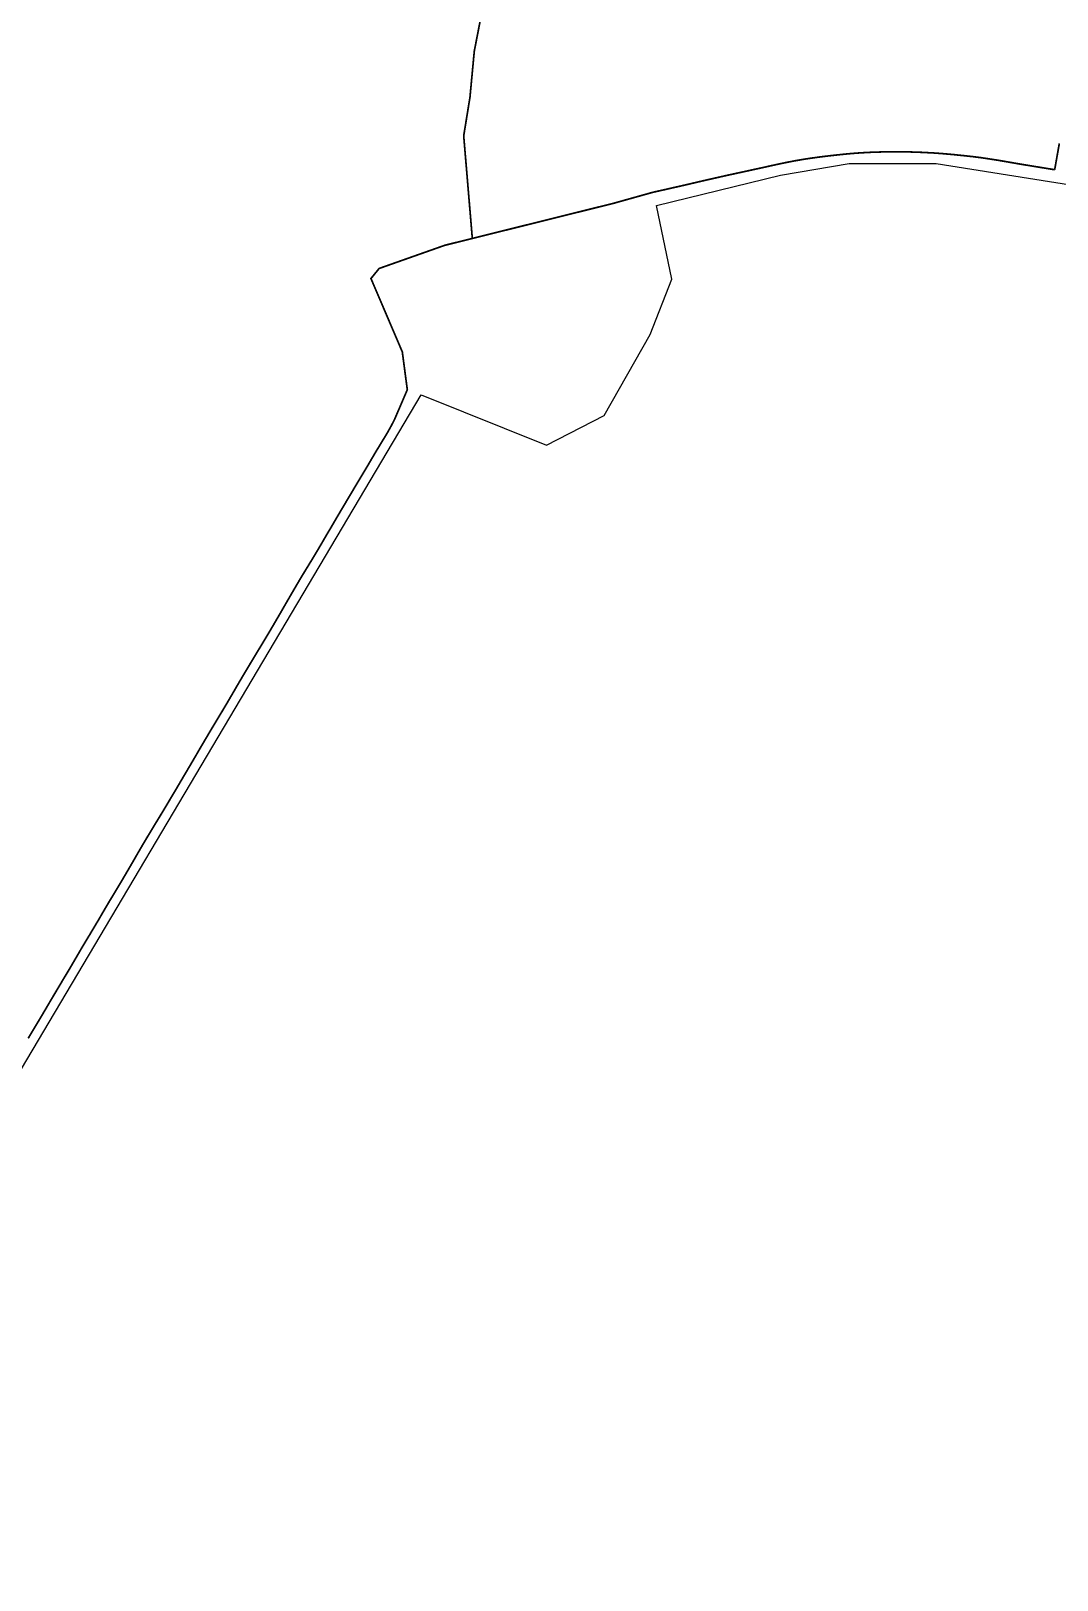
# Model space of a CAD drawing. Header units: metres. Extents: x 441395 to 476894, y 2561381 to 2578972.
# Drawn here: x 447334 to 449121, y 2565267 to 2567965 of the extents above; entities that cross this region are included whole.
import ezdxf

# ---------------------------------------------------------------- set-up
doc = ezdxf.new("R2010")
doc.units = ezdxf.units.M
doc.header["$LTSCALE"] = 8
doc.layers.add('A_BUILT_2006', color=252, linetype='Continuous')
doc.layers.add('A_MAIN_PIPE', color=5, linetype='Continuous')

msp = doc.modelspace()

# ---------------------------------------------------------------- linework, layer by layer
at = {"layer": 'A_BUILT_2006', "color": 252}
msp.add_lwpolyline([(446551.4, 2564695.1), (447061.6, 2565726.9), (448013.4, 2567331.6), (448231.6, 2567243.7), (448332.3, 2567295.5), (448412.2, 2567436.6), (448449.9, 2567533.1), (448423.2, 2567661.3), (448638.9, 2567714.4), (448758.5, 2567734.5), (448909.9, 2567734.5), (449242.5, 2567681.7)], dxfattribs=at)
at = {"layer": 'A_MAIN_PIPE', "color": 5, "const_width": 3}
for points in [[(448139.3, 2568101.9), (448105.9, 2567930), (448098.4, 2567849.9), (448087.5, 2567782.7), (448102.5, 2567604)], [(449116.5, 2567723.7), (449108.5, 2567725), (449099.7, 2567726.4), (449092.4, 2567727.6), (449084.4, 2567728.9), (449076.5, 2567730.2), (449068.5, 2567731.5), (449060.4, 2567732.8), (449045.9, 2567735.3), (449031, 2567737.9), (449016.4, 2567740.4), (449005.8, 2567742), (448998.8, 2567743.1), (448987.2, 2567744.8), (448973, 2567746.6), (448966.2, 2567747.3), (448959.2, 2567748.1), (448952.3, 2567748.8), (448945.4, 2567749.5), (448938.5, 2567750.2), (448931.6, 2567750.8), (448924.7, 2567751.4), (448921.2, 2567751.7), (448911, 2567752.5), (448903.1, 2567753), (448897.2, 2567753.3), (448890.3, 2567753.7), (448883, 2567754), (448876.5, 2567754.3), (448868.3, 2567754.5), (448862.7, 2567754.7), (448855.8, 2567754.8), (448850.5, 2567754.9), (448842, 2567755), (448834.3, 2567755), (448828.3, 2567754.9), (448821.4, 2567754.8), (448814.5, 2567754.6), (448795.9, 2567754), (448781.2, 2567753.2), (448769.2, 2567752.4), (448751.9, 2567750.9), (448731.3, 2567748.7), (448722.5, 2567747.7), (448707.8, 2567745.9), (448693.2, 2567743.9), (448681.1, 2567742.1), (448664.2, 2567739.2), (448649.7, 2567736.4), (448635.3, 2567733.4), (448620.8, 2567730.2), (448608.8, 2567727.5), (448596.7, 2567724.9), (448585.3, 2567722.4), (448572.6, 2567719.6), (448560.5, 2567717), (448544.4, 2567713.5), (448536.5, 2567711.7), (448524.6, 2567709), (448512.2, 2567706.2), (448500.5, 2567703.5), (448488.5, 2567700.7), (448475.4, 2567697.6), (448464.5, 2567695.1), (448452.4, 2567692.4), (448440.4, 2567689.6), (448433.5, 2567688.1), (448416.3, 2567684.2), (448348.1, 2567665.1), (448054.4, 2567592), (447940.3, 2567551.7), (447926, 2567534.2), (447980.6, 2567406.4), (447989.3, 2567340.5), (447973.8, 2567304.4), (447969.8, 2567295.1), (447968.6, 2567292.2), (447967.2, 2567289.1), (447965.6, 2567285.9), (447964.1, 2567282.9), (447961.9, 2567278.8), (447961, 2567277.1), (447959.5, 2567274.3), (447957.9, 2567271.5), (447956.4, 2567268.7), (447954.7, 2567265.7), (447948.2, 2567255), (447943.3, 2567246.9), (447935.5, 2567234.1), (447929.3, 2567223.6), (447923.1, 2567213), (447919.2, 2567206.4), (447910.5, 2567191.9), (447904.2, 2567181.4), (447896.1, 2567167.8), (447891.7, 2567160.3), (447885.4, 2567149.8), (447879.2, 2567139.3), (447873.7, 2567130.1), (447866.7, 2567118.2), (447860.5, 2567107.6), (447854.3, 2567097), (447850.5, 2567090.6), (447848.1, 2567086.6), (447841.9, 2567075.9), (447835.7, 2567065.3), (447827.1, 2567050.9), (447823, 2567044.1), (447820.3, 2567039.7), (447816.6, 2567033.6), (447810.2, 2567023.2), (447802.6, 2567010.6), (447797.7, 2567002.3), (447791.5, 2566991.7), (447785.4, 2566981.2), (447778.1, 2566968.6), (447773.1, 2566959.9), (447771.4, 2566956.9), (447767, 2566949.3), (447760.8, 2566938.7), (447754.6, 2566928.1), (447748.4, 2566917.6), (447742, 2566906.9), (447735.1, 2566895.3), (447729.3, 2566885.9), (447723.9, 2566876.9), (447716.8, 2566865.1), (447716.6, 2566864.9), (447710.4, 2566854.4), (447704.1, 2566843.9), (447698.8, 2566834.9), (447691.7, 2566822.8), (447689.6, 2566819.1), (447685.6, 2566812.2), (447679.4, 2566801.6), (447673.2, 2566791), (447669.9, 2566785.5), (447667.9, 2566782.1), (447660.5, 2566769.9), (447654.2, 2566759.4), (447649.3, 2566751.3), (447641.7, 2566738.4), (447635.5, 2566727.9), (447628, 2566715.2), (447623.1, 2566706.7), (447616.9, 2566696.1), (447610.7, 2566685.5), (447606.6, 2566678.6), (447606.3, 2566678), (447598.2, 2566664.4), (447592, 2566653.8), (447585.8, 2566643.2), (447578.9, 2566631.7), (447573.2, 2566622.1), (447566.9, 2566611.6), (447563.6, 2566606.1), (447560.6, 2566601.1), (447557.1, 2566595.3), (447547.8, 2566580.1), (447541.5, 2566569.6), (447535.4, 2566559.5), (447533.3, 2566555.9), (447529, 2566548.7), (447522.8, 2566538.1), (447513.8, 2566522.5), (447510.6, 2566516.9), (447504.4, 2566506.3), (447498.2, 2566495.6), (447498.1, 2566495.5), (447494.7, 2566489.7), (447493.1, 2566487), (447485.6, 2566474.5), (447479.3, 2566464), (447477.8, 2566461.5), (447470.8, 2566449.9), (447466.7, 2566443), (447460.5, 2566432.4), (447455.8, 2566424.4), (447454.4, 2566421.9), (447449.4, 2566413.3), (447448.1, 2566411.3), (447444, 2566404.3), (447435.6, 2566390.2), (447435.5, 2566390.1), (447429.2, 2566379.6), (447421.4, 2566366.6), (447416.8, 2566358.6), (447410.6, 2566348), (447404.4, 2566337.4), (447401.2, 2566331.9), (447392.8, 2566317.9), (447391.8, 2566316.3), (447385.5, 2566305.7), (447378.6, 2566294.1), (447377.8, 2566292.7), (447373, 2566284.7), (447366.8, 2566274.2), (447360.6, 2566263.6), (447357.5, 2566258.3), (447355.4, 2566254.8), (447348.1, 2566242.4), (447341.7, 2566231.9), (447336.4, 2566223), (447329.2, 2566210.9)], [(449124.6, 2567769.4), (449116.5, 2567723.7)]]:
    msp.add_lwpolyline(points, dxfattribs=at)

doc.saveas('drawing.dxf')
